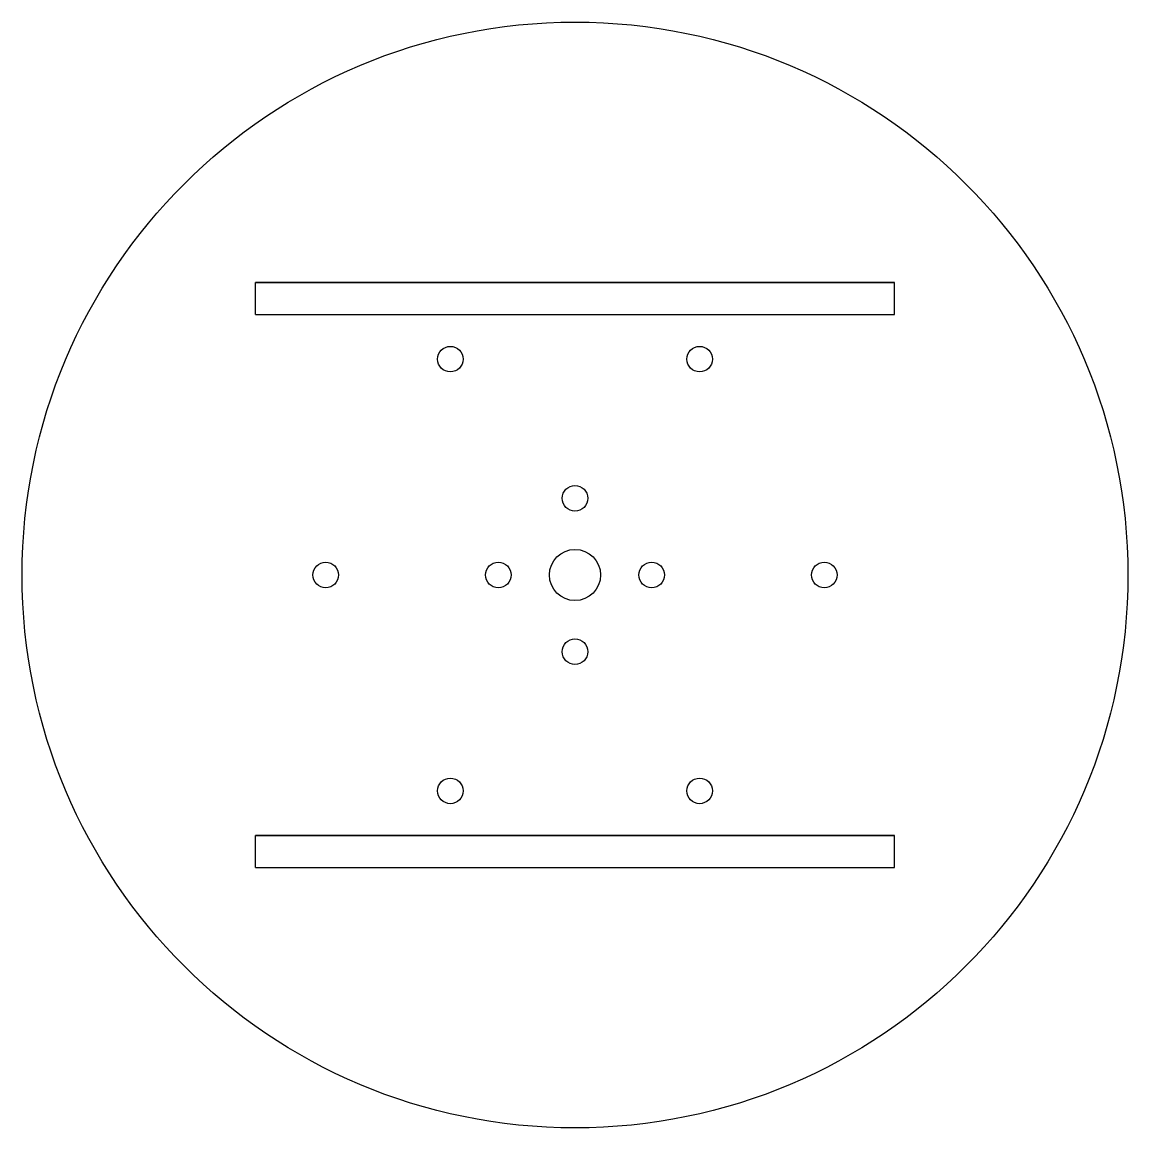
# Model space of a CAD drawing. Extents: x 16 to 189, y 24 to 197.
import ezdxf

# ---------------------------------------------------------------- set-up
doc = ezdxf.new("R2010")
doc.units = 0
doc.layers.add('View001', color=7, linetype='CONTINUOUS')

msp = doc.modelspace()

# ---------------------------------------------------------------- linework, layer by layer
at = {"layer": 'View001'}
for p, q in [((152.386, 156.722), (52.3863, 156.722)), ((52.3863, 151.722), (52.3863, 156.722)), ((52.3863, 156.722), (152.386, 156.722)), ((52.3863, 151.722), (52.3863, 156.722)), ((152.386, 151.722), (152.386, 156.722)), ((152.386, 151.722), (152.386, 156.722)), ((52.3863, 151.722), (152.386, 151.722)), ((52.3863, 151.722), (152.386, 151.722)), ((152.386, 70.2216), (52.3863, 70.2216)), ((52.3863, 65.2216), (52.3863, 70.2216)), ((52.3863, 70.2216), (152.386, 70.2216)), ((52.3863, 65.2216), (52.3863, 70.2216)), ((152.386, 65.2216), (152.386, 70.2216)), ((152.386, 65.2216), (152.386, 70.2216)), ((52.3863, 65.2216), (152.386, 65.2216)), ((52.3863, 65.2216), (152.386, 65.2216))]:
    msp.add_line(p, q, dxfattribs=at)
for centre, radius in [((102.386, 110.972), 86.5), ((82.8863, 144.747), 2), ((121.886, 144.747), 2), ((102.386, 122.972), 2), ((102.386, 110.972), 4), ((63.3863, 110.972), 2), ((90.3863, 110.972), 2), ((114.386, 110.972), 2), ((141.386, 110.972), 2), ((102.386, 98.9716), 2), ((82.8863, 77.1966), 2), ((121.886, 77.1966), 2)]:
    msp.add_circle(centre, radius, dxfattribs=at)

doc.saveas('drawing.dxf')
